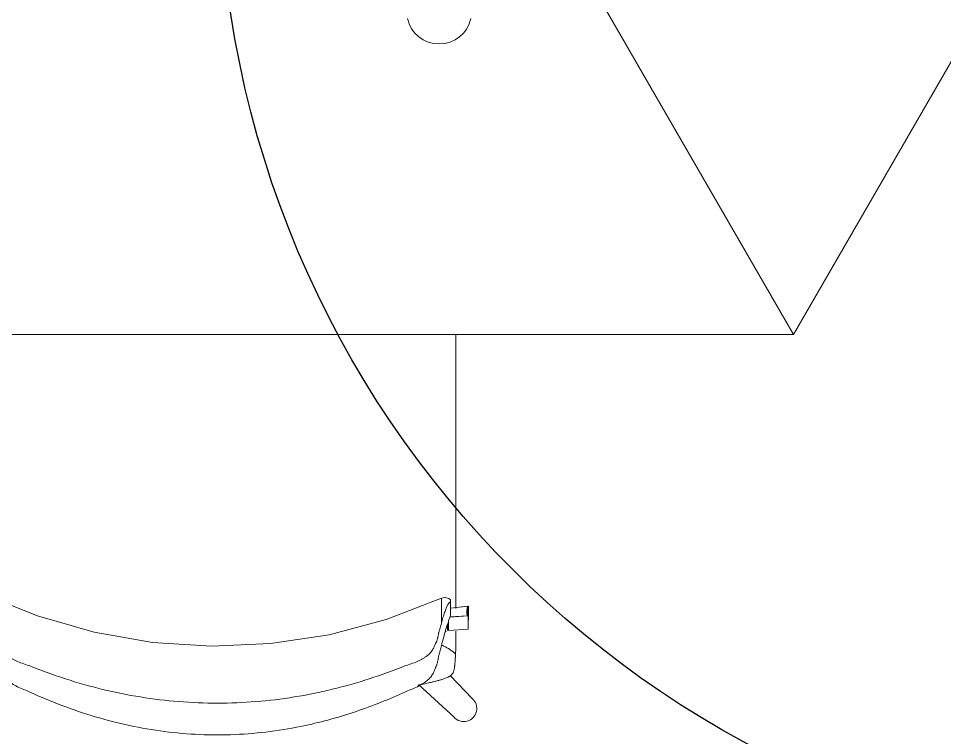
# Model space of a CAD drawing. Header units: millimetres. Extents: x 155920 to 295199, y -4084 to 97293.
# Drawn here: x 183219 to 184144, y 22496 to 23214 of the extents above; entities that cross this region are included whole.
import ezdxf

# ---------------------------------------------------------------- set-up
doc = ezdxf.new("R2010")
doc.units = ezdxf.units.MM
doc.header["$MEASUREMENT"] = 0
doc.layers.add('A-GENM', color=8, linetype='CONTINUOUS', lineweight=9)
doc.layers.add('I-FURN', color=8, linetype='CONTINUOUS', lineweight=9)
doc.layers.add('Social Distancing', color=7, linetype='CONTINUOUS')

msp = doc.modelspace()

# ---------------------------------------------------------------- linework, layer by layer
at = {"layer": 'A-GENM'}
msp.add_arc((183639.11, 23221.3), 32.54, 192.68038, 347.31962, dxfattribs=at)
at = {"layer": 'I-FURN'}
for p, q in [((183993.22, 22898.24), (184568.2, 23894.18)), ((183993.22, 22898.24), (183590.87, 23595.1)), ((183590.87, 23595.1), (183993.22, 22898.24)), ((182843.22, 22898.21), (183993.22, 22898.24)), ((183237.47, 22617.27), (183193.54, 22634.77)), ((183641.3, 22634.77), (183586.16, 22613.49)), ((183641.3, 22634.77), (183643.12, 22635.27)), ((183643.12, 22635.27), (183645.01, 22635.39)), ((183645.01, 22635.39), (183646.5, 22635.18)), ((183646.5, 22635.18), (183648.64, 22634.41)), ((183648.64, 22634.41), (183650.42, 22633.19)), ((183650.42, 22617.49), (183650.42, 22631.12)), ((183667.59, 22626.95), (183650.42, 22624.89)), ((183668.54, 22626.93), (183650.42, 22624.75)), ((183668.54, 22613.59), (183668.54, 22626.93)), ((183294.26, 22600.84), (183237.47, 22617.27)), ((183586.16, 22613.49), (183529.04, 22598.31)), ((183649.87, 22615.95), (183668.22, 22617.21)), ((183649.91, 22616.05), (183667.27, 22617.24)), ((183668.22, 22617.21), (183668.22, 22603.87)), ((183647.36, 22602.54), (183647.36, 22608.44)), ((183648.31, 22602.51), (183648.31, 22611.35)), ((183668.22, 22603.87), (183648.31, 22602.51)), ((183352.51, 22590.65), (183294.26, 22600.84)), ((183529.04, 22598.31), (183470.6, 22589.38)), ((183411.52, 22586.81), (183352.51, 22590.65)), ((183470.6, 22589.38), (183411.52, 22586.81)), ((183672.18, 22534.61), (183650.06, 22557.39)), ((183618.86, 22548.13), (183653.97, 22515.89))]:
    msp.add_line(p, q, dxfattribs=at)
msp.add_arc((183663.7, 22524.65), 13.09, 221.98964, 49.60587, dxfattribs=at)
for centre, end_param in [((183684.09, 22621.56), 3.398599), ((183685.04, 22621.53), 3.398599), ((183685.04, 22608.2), 2.902745)]:
    msp.add_ellipse(centre, major_axis=(17.39, 0), ratio=0.978487, start_param=2.819103, end_param=end_param, dxfattribs=at)
for points, knots in [([(183655.7, 22898.56), (183655.7, 22898.45), (183655.7, 22893.33), (183655.7, 22883.08), (183655.7, 22867.73), (183655.7, 22852.61), (183655.7, 22840.03), (183655.7, 22829.93), (183655.7, 22822.29), (183655.7, 22814.66), (183655.7, 22804.64), (183655.7, 22792.27), (183655.7, 22779.93), (183655.7, 22769.97), (183655.7, 22762.4), (183655.7, 22754.82), (183655.7, 22744.83), (183655.7, 22732.4), (183655.7, 22719.92), (183655.7, 22709.83), (183655.7, 22702.15), (183655.7, 22694.49), (183655.7, 22684.42), (183655.7, 22671.92), (183655.7, 22656.87), (183655.7, 22641.43), (183655.7, 22630.68), (183655.7, 22625.11), (183655.7, 22624.66)], [-0.7507659, -0.7507659, -0.7507659, -0.7507659, -0.75, -0.7142857, -0.6785714, -0.6428571, -0.6071429, -0.5892857, -0.5714286, -0.5535714, -0.5357143, -0.5, -0.4642857, -0.4464286, -0.4285714, -0.4107143, -0.3928571, -0.3571429, -0.3214286, -0.3035714, -0.2857143, -0.2678571, -0.25, -0.2142857, -0.1785714, -0.1428571, -0.1071429, -0.103964, -0.103964, -0.103964, -0.103964]), ([(183641.3, 22634.1), (183641.3, 22633.85), (183641.3, 22633.2), (183641.3, 22631.21), (183641.3, 22627.31), (183641.3, 22620.1), (183641.3, 22613.57), (183641.3, 22609.82)], [0.4444444, 0.4444444, 0.4444444, 0.4444444, 0.5138889, 0.5833333, 0.7222222, 0.8611111, 1, 1, 1, 1]), ([(183650.42, 22631.12), (183650.42, 22631.68), (183650.42, 22632.5), (183650.42, 22633.16), (183650.42, 22633.27), (183650.42, 22632.65), (183650.42, 22631.87), (183650.42, 22631.49)], [0, 0, 0, 0, 0.125, 0.25, 0.375, 0.5, 0.5837817, 0.5837817, 0.5837817, 0.5837817]), ([(183229.28, 22541.39), (183226.76, 22542.28), (183222.03, 22544.13), (183216.92, 22546.6), (183213.31, 22548.66), (183210.84, 22550.24), (183208.97, 22551.58), (183207.76, 22552.53), (183207.1, 22553.08), (183206.62, 22553.49), (183206.16, 22553.91), (183205.57, 22554.46), (183204.62, 22555.45), (183203.46, 22556.87), (183202.33, 22558.6), (183201.41, 22560.31), (183200.65, 22562), (183199.98, 22563.65), (183199.47, 22564.99), (183199.1, 22565.89), (183198.89, 22566.41), (183198.73, 22566.78), (183198.57, 22567.16), (183198.37, 22567.65), (183198.06, 22568.5), (183197.69, 22569.67), (183197.35, 22571.02), (183197, 22572.77), (183196.72, 22574.46), (183196.41, 22576.15), (183196.12, 22577.43), (183195.78, 22578.72), (183195.35, 22580.42), (183194.57, 22583.36), (183193.49, 22587.4), (183192.31, 22591.89), (183191.16, 22596.13), (183190.04, 22600.21), (183188.95, 22603.98), (183187.89, 22607.39), (183187.2, 22609.41), (183186.86, 22610.35)], [0, 0, 0, 0, 0.035714, 0.071429, 0.089286, 0.107143, 0.125, 0.133929, 0.138393, 0.142857, 0.147321, 0.151786, 0.160714, 0.178571, 0.196429, 0.214286, 0.232143, 0.25, 0.267857, 0.276786, 0.28125, 0.285714, 0.290179, 0.294643, 0.303571, 0.321429, 0.339286, 0.357143, 0.392857, 0.410714, 0.428571, 0.446429, 0.464286, 0.5, 0.571429, 0.642857, 0.714286, 0.785714, 0.857143, 0.928571, 1, 1, 1, 1]), ([(183193.54, 22609.82), (183193.98, 22608.25), (183194.65, 22605.89), (183195.4, 22603.1), (183195.83, 22601.51), (183196.15, 22600.3), (183196.43, 22599.14), (183196.7, 22597.65), (183196.93, 22596.21), (183197.24, 22594.72), (183197.55, 22593.55), (183197.9, 22592.52), (183198.22, 22591.75), (183198.42, 22591.3), (183198.58, 22590.96), (183198.75, 22590.6), (183198.96, 22590.12), (183199.34, 22589.26), (183199.89, 22587.96), (183200.61, 22586.33), (183201.43, 22584.64), (183202.41, 22582.93), (183203.59, 22581.22), (183204.78, 22579.83), (183205.75, 22578.89), (183206.34, 22578.37), (183206.81, 22577.98), (183207.29, 22577.6), (183207.96, 22577.1), (183209.17, 22576.22), (183211.04, 22575), (183213.5, 22573.59), (183217.09, 22571.78), (183222.14, 22569.67), (183226.8, 22568.17), (183229.28, 22567.46)], [0, 0, 0, 0, 0.125, 0.1875, 0.21875, 0.25, 0.28125, 0.3125, 0.375, 0.40625, 0.4375, 0.46875, 0.484375, 0.492188, 0.5, 0.507812, 0.515625, 0.53125, 0.5625, 0.59375, 0.625, 0.65625, 0.6875, 0.71875, 0.734375, 0.742188, 0.75, 0.757812, 0.765625, 0.78125, 0.8125, 0.84375, 0.875, 0.9375, 1, 1, 1, 1]), ([(183647.98, 22610.35), (183647.3, 22608.47), (183646.25, 22605.24), (183644.8, 22600.21), (183643.68, 22596.13), (183642.53, 22591.89), (183641.35, 22587.4), (183640.26, 22583.35), (183639.39, 22580.01), (183638.82, 22577.86), (183638.43, 22576.15), (183638.12, 22574.46), (183637.84, 22572.77), (183637.49, 22571.02), (183637.15, 22569.67), (183636.78, 22568.5), (183636.47, 22567.65), (183636.27, 22567.16), (183636.11, 22566.78), (183635.95, 22566.41), (183635.74, 22565.89), (183635.37, 22564.99), (183634.86, 22563.65), (183634.19, 22562), (183633.43, 22560.31), (183632.51, 22558.6), (183631.38, 22556.87), (183630.22, 22555.45), (183629.27, 22554.46), (183628.68, 22553.91), (183628.22, 22553.49), (183627.74, 22553.08), (183627.08, 22552.53), (183625.87, 22551.58), (183624, 22550.24), (183621.53, 22548.66), (183617.91, 22546.6), (183612.81, 22544.13), (183608.08, 22542.28), (183605.56, 22541.39)], [0, 0, 0, 0, 0.142857, 0.214286, 0.285714, 0.357143, 0.428571, 0.5, 0.535714, 0.571429, 0.589286, 0.607143, 0.642857, 0.660714, 0.678571, 0.696429, 0.705357, 0.709821, 0.714286, 0.71875, 0.723214, 0.732143, 0.75, 0.767857, 0.785714, 0.803571, 0.821429, 0.839286, 0.848214, 0.852679, 0.857143, 0.861607, 0.866071, 0.875, 0.892857, 0.910714, 0.928571, 0.964286, 1, 1, 1, 1]), ([(183605.56, 22567.46), (183608.04, 22568.17), (183612.7, 22569.67), (183617.75, 22571.78), (183621.34, 22573.59), (183623.8, 22575), (183625.67, 22576.22), (183626.88, 22577.1), (183627.55, 22577.6), (183628.03, 22577.98), (183628.5, 22578.37), (183629.09, 22578.89), (183630.06, 22579.83), (183631.25, 22581.22), (183632.43, 22582.93), (183633.41, 22584.64), (183634.23, 22586.33), (183634.95, 22587.96), (183635.5, 22589.26), (183635.88, 22590.12), (183636.09, 22590.6), (183636.26, 22590.96), (183636.42, 22591.3), (183636.62, 22591.75), (183636.93, 22592.52), (183637.29, 22593.55), (183637.6, 22594.72), (183637.91, 22596.21), (183638.14, 22597.65), (183638.41, 22599.14), (183638.69, 22600.3), (183639.01, 22601.51), (183639.44, 22603.1), (183640.19, 22605.89), (183640.85, 22608.25), (183641.3, 22609.82)], [0, 0, 0, 0, 0.0625, 0.125, 0.15625, 0.1875, 0.21875, 0.234375, 0.242188, 0.25, 0.257812, 0.265625, 0.28125, 0.3125, 0.34375, 0.375, 0.40625, 0.4375, 0.46875, 0.484375, 0.492188, 0.5, 0.507812, 0.515625, 0.53125, 0.5625, 0.59375, 0.625, 0.6875, 0.71875, 0.75, 0.78125, 0.8125, 0.875, 1, 1, 1, 1]), ([(183655.5, 22579.16), (183653.62, 22580.76), (183649.81, 22583.6), (183645.11, 22586.41), (183642.31, 22587.77), (183641.49, 22588.14)], [0, 0, 0, 0, 0.02777778, 0.05555556, 0.06696683, 0.06696683, 0.06696683, 0.06696683]), ([(183655.5, 22579.16), (183655.44, 22578.08), (183655.34, 22576.42), (183655.23, 22574.48), (183655.16, 22573.38), (183655.1, 22572.55), (183655.05, 22571.76), (183654.97, 22570.75), (183654.87, 22569.53), (183654.76, 22568.3), (183654.67, 22567.41), (183654.61, 22566.89), (183654.56, 22566.5), (183654.52, 22566.11), (183654.45, 22565.59), (183654.32, 22564.71), (183654.1, 22563.51), (183653.77, 22562.16), (183653.34, 22560.94), (183652.71, 22559.72), (183651.81, 22558.54), (183650.84, 22557.63), (183649.96, 22556.98), (183649.29, 22556.54), (183648.6, 22556.15), (183647.61, 22555.64), (183646.3, 22555.06), (183644.62, 22554.42), (183642.83, 22553.82), (183641.1, 22553.29), (183639.51, 22552.83), (183637.96, 22552.4), (183636.29, 22551.97), (183634.45, 22551.51), (183631.98, 22550.91), (183627.55, 22549.89), (183623.8, 22549.07), (183621.46, 22548.58)], [0, 0, 0, 0, 0.0625, 0.09375, 0.109375, 0.125, 0.140625, 0.15625, 0.1875, 0.21875, 0.234375, 0.242188, 0.25, 0.257812, 0.265625, 0.28125, 0.3125, 0.34375, 0.375, 0.40625, 0.4375, 0.46875, 0.484375, 0.5, 0.515625, 0.53125, 0.5625, 0.59375, 0.625, 0.65625, 0.6875, 0.71875, 0.75, 0.78125, 0.8125, 0.875, 1, 1, 1, 1]), ([(183229.28, 22567.46), (183241.22, 22562.6), (183265.39, 22553.78), (183314.97, 22539.73), (183378.68, 22529.38), (183456.17, 22529.38), (183519.88, 22539.74), (183569.46, 22553.79), (183593.62, 22562.6), (183605.56, 22567.46)], [-1, -1, -1, -1, -0.9, -0.8, -0.6, -0.4, -0.2, -0.1, 0, 0, 0, 0]), ([(183605.56, 22541.39), (183589.49, 22533.92), (183556.65, 22520.75), (183499.73, 22504.97), (183435.2, 22496.47), (183364.24, 22499.62), (183306.44, 22512.11), (183261.72, 22527.25), (183239.99, 22536.41), (183229.28, 22541.39)], [-1, -1, -1, -1, -0.863636, -0.727273, -0.545455, -0.363636, -0.181818, -0.090909, 0, 0, 0, 0])]:
    msp.add_open_spline(points, degree=3, knots=knots, dxfattribs=at)
for points in [[(183641.3, 22609.82), (183641.84, 22611.85), (183642.93, 22615.67), (183644.58, 22620.62), (183646.1, 22624.83), (183647.58, 22628.09), (183649.08, 22630.22), (183649.99, 22630.94), (183650.42, 22631.12)], [(183650.42, 22617.49), (183650.03, 22616.4), (183649.22, 22614.15), (183648.39, 22611.67), (183647.98, 22610.35)], [(183645.08, 22600.95), (183645.48, 22601.21), (183645.88, 22601.48), (183646.24, 22601.75)], [(183655.7, 22601.92), (183655.7, 22595.42), (183655.7, 22589.12), (183655.7, 22583.01)], [(183655.7, 22583.01), (183655.67, 22582.37), (183655.6, 22581.08), (183655.53, 22579.8), (183655.5, 22579.16)], [(183617.8, 22547.88), (183619.02, 22548.11), (183620.24, 22548.34), (183621.46, 22548.58)], [(183621.46, 22548.58), (183620.26, 22548.35), (183619.06, 22548.12), (183617.86, 22547.89)]]:
    msp.add_open_spline(points, degree=3, dxfattribs=at)
at = {"layer": 'Social Distancing'}
msp.add_circle((184419.4, 23370.81), 1000, dxfattribs=at)

doc.saveas('drawing.dxf')
